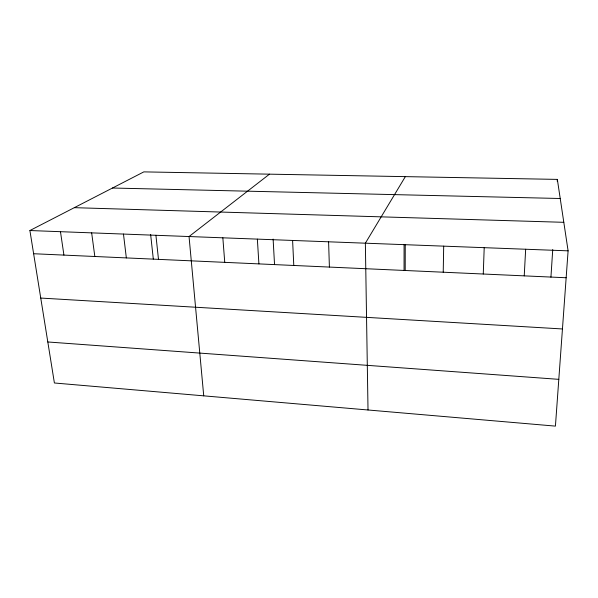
<?xml version="1.0" encoding="UTF-8"?>
<svg xmlns="http://www.w3.org/2000/svg" width="598" height="598" viewBox="0 0 598 598"><rect width="100%" height="100%" fill="white"/><g stroke="black" fill="none" stroke-linecap="round" stroke-linejoin="round"><path stroke-width="0.9" d="M404.061 270.438L404.084 244.649M405.205 270.61L405.242 244.492M443.223 272.21L443.694 246.144M483.266 274.011L484.208 247.669M524.229 275.865L525.664 249.231M550.93 277.195L552.739 249.568M557.224 181.194L557.343 179.393L143.834 171.88L29.9 230.536L54.396 382.989L555.422 426.12L568.1 250.839L557.343 179.393M405.339 176.634L365.363 243.192L368.017 409.989M269.481 174.168L189.043 236.539L203.731 395.846M112.484 188.019L560.221 198.499M74.324 207.67L563.802 222.314M29.9 230.536L568.1 250.839M33.623 253.731L566.157 277.756M40.746 298.058L562.449 328.96M47.803 341.974L558.809 379.349M60.473 231.695L63.926 255.092M91.658 232.869L94.828 256.49M123.472 234.065L126.342 257.91M150.636 234.483L153.312 259.069M155.921 235.291L158.485 259.36M222.845 237.817L224.751 262.35M257.357 239.118L258.912 263.89M273.114 239.08L274.542 264.63M292.601 240.448L293.79 265.467M328.594 241.801L329.401 267.074"/></g></svg>
